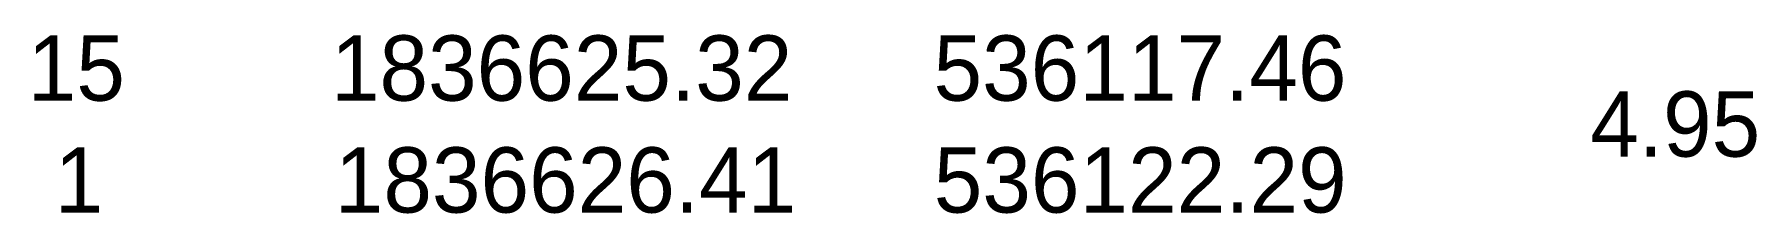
# Model space of a CAD drawing. Extents: x 534410 to 1431952, y 1835183 to 4830028.
# Drawn here: x 534409.5 to 534559.7, y 1835182.7 to 1835198.3 of the extents above.
import ezdxf

# ---------------------------------------------------------------- set-up
doc = ezdxf.new("R2010")
doc.units = 0
doc.layers.add('Level 53', color=7, linetype='Continuous')

msp = doc.modelspace()

# ---------------------------------------------------------------- texts
at = {"layer": 'Level 53'}
for s, height, p in [('15', 5.695, (534408.93, 1835192.53)), ('1836625.32', 5.695, (534435.36, 1835192.53)), ('536117.46', 5.695, (534487.9, 1835192.53)), ('4.95', 5.695, (534545.15, 1835187.65)), ('1', 5.7, (534411.28, 1835182.77)), ('1836626.41', 5.695, (534435.7, 1835182.77)), ('536122.29', 5.695, (534487.92, 1835182.77))]:
    msp.add_text(s, height=height, dxfattribs=at).set_placement(p)

doc.saveas('drawing.dxf')
